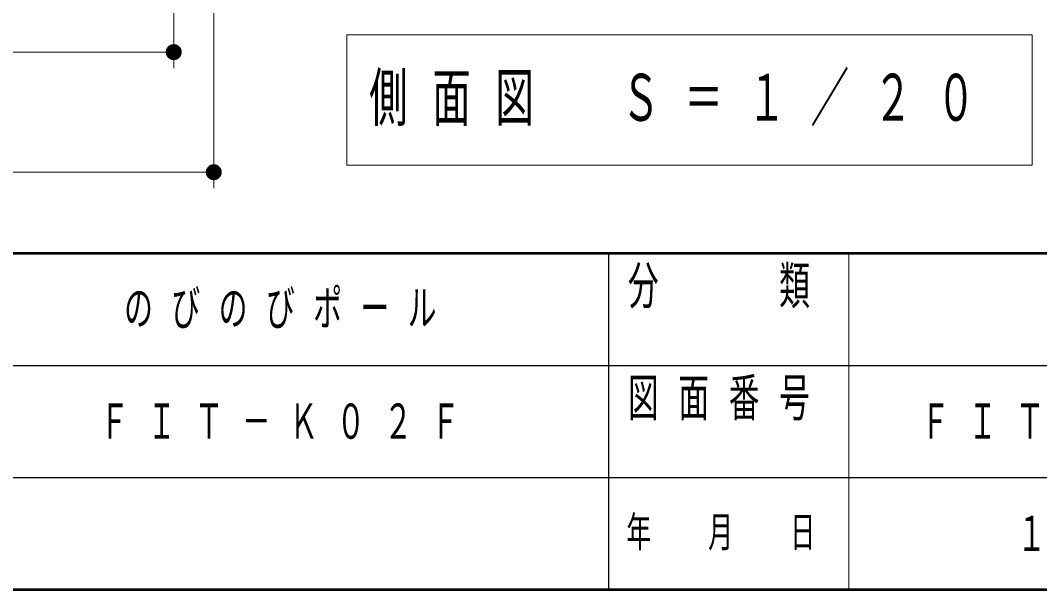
# Model space of a CAD drawing. Units: millimetres on the paper. Extents: x 86 to 451, y 394 to 677.
# Drawn here: x 284.3 to 347.9, y 420 to 455.5 of the extents above; entities that cross this region are included whole.
import ezdxf

# ---------------------------------------------------------------- set-up
doc = ezdxf.new("R2010")
doc.units = ezdxf.units.MM
doc.layers.add('1_20', color=7, linetype='Continuous', lineweight=25)
doc.layers.add('NAKAMURA図枠', color=7, linetype='Continuous', lineweight=13)
doc.layers.add('図面情報', color=7, linetype='Continuous')
doc.styles.add('ＭＳ ゴシック', font='')
doc.styles.get('ＭＳ ゴシック').set_extended_font_data('MS Gothic')

# ---------------------------------------------------------------- blocks, each defined once
blk = doc.blocks.new('filled_dot')
at = {"color": 0, "linetype": 'Continuous', "lineweight": -2, "const_width": 1.25}
blk.add_lwpolyline([(-0.625, 0, 1), (0.625, 0, 1)], format="xyb", close=True, dxfattribs=at)

msp = doc.modelspace()

# ---------------------------------------------------------------- linework, layer by layer
at = {"layer": '1_20', "lineweight": 13}
for p, q in [((293.876, 467.796), (293.876, 452.555)), ((296.376, 460.296), (296.376, 445.058)), ((304.68, 454.629), (304.68, 446.496)), ((347.48, 454.629), (304.68, 454.629)), ((347.48, 446.496), (347.48, 454.629)), ((293.876, 453.555), (268.876, 453.555)), ((304.68, 446.496), (347.48, 446.496)), ((296.376, 446.058), (266.376, 446.058))]:
    msp.add_line(p, q, dxfattribs=at)
at = {"layer": 'NAKAMURA図枠', "lineweight": 50}
for p, q in [((86.026, 441), (451.026, 441)), ((86.026, 420), (451.026, 420))]:
    msp.add_line(p, q, dxfattribs=at)
at = {"layer": 'NAKAMURA図枠', "color": 211, "lineweight": 25}
for p, q in [((321.026, 441), (321.026, 420)), ((268.526, 434), (381.026, 434)), ((213.526, 427), (451.026, 427))]:
    msp.add_line(p, q, dxfattribs=at)
at = {"layer": 'NAKAMURA図枠'}
msp.add_line((336.026, 441), (336.026, 420), dxfattribs=at)

# ---------------------------------------------------------------- block references
at = {"layer": '1_20', "lineweight": 13, "xscale": 0.4, "yscale": 0.4, "rotation": 180}
for p in [(293.876, 453.555), (296.376, 446.058)]:
    msp.add_blockref('filled_dot', p, dxfattribs=at)

# ---------------------------------------------------------------- texts
at = {"layer": '1_20', "insert": (306.08, 450.562), "char_height": 2.933, "attachment_point": 4, "style": 'ＭＳ ゴシック'}
msp.add_mtext('\\T1.64;\\W0.6;側面図\u3000Ｓ＝１／２０', dxfattribs=at)
at = {"layer": 'NAKAMURA図枠', "color": 4, "style": 'ＭＳ ゴシック'}
for s, insert, char_height, attachment_point in [('\\T1.64;\\W0.6;分\u3000\u3000類', (328.526, 440.167), 2.346, 2), ('\\T1.64;\\W0.6;図面番号', (328.526, 433.167), 2.346, 2), ('\\T1.64;\\W0.6;年\u3000月\u3000日', (328.526, 423.5), 1.906, 5)]:
    msp.add_mtext(s, dxfattribs=dict(at, insert=insert, char_height=char_height, attachment_point=attachment_point))
at = {"layer": '図面情報', "char_height": 2.199, "attachment_point": 4, "style": 'ＭＳ ゴシック'}
for s, insert in [('\\T1.64;\\W0.6;のびのびポール', (290.776, 437.5)), ('\\T1.64;\\W0.6;ＦＩＴ－Ｋ０２Ｆ', (289.276, 430.5)), ('\\T1.64;\\W0.6;ＦＩＴＫ０２Ｆ－３０１Ｆ', (340.526, 430.5)), ('\\T1.64;\\W0.6;１３．１０．２１', (346.526, 423.5))]:
    msp.add_mtext(s, dxfattribs=dict(at, insert=insert))

doc.saveas('drawing.dxf')
